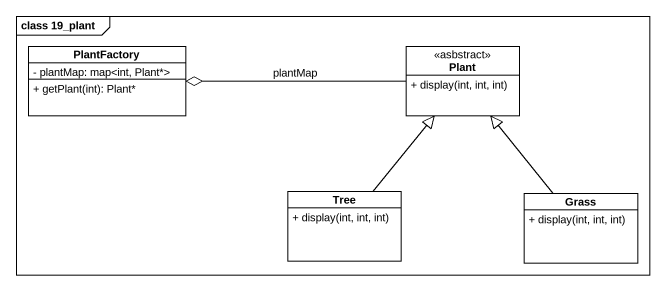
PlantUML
@startuml
mainframe class 19_plant
hide circle
hide empty members
skinparam classAttributeIconSize 0
class PlantFactory {
  - plantMap: map<int, Plant*>
  + getPlant(int): Plant*
}
class Plant <<asbstract>> {
  + display(int, int, int)
}
class Tree {
  + display(int, int, int)
}
class Grass {
  + display(int, int, int)
}
Plant -left-o PlantFactory : plantMap
Tree -up-|> Plant
Grass -up-|> Plant
@enduml
